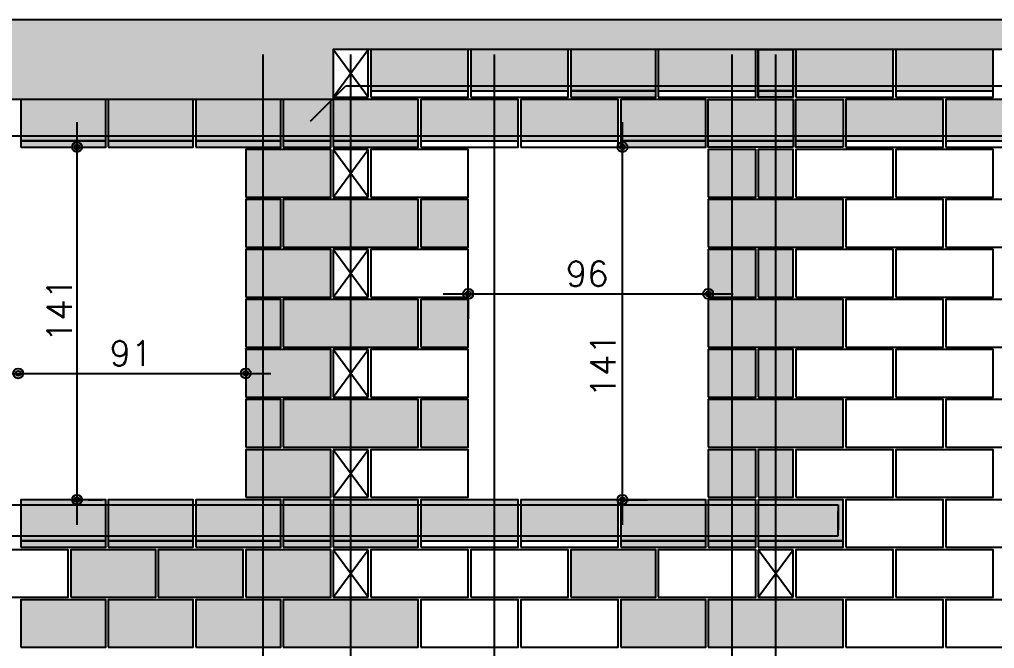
# Model space of a CAD drawing. Extents: x -1.9 to 86, y -1.5 to 61.
# Drawn here: x 38 to 45.8, y 16.47 to 21.5 of the extents above; entities that cross this region are included whole.
import ezdxf

# ---------------------------------------------------------------- set-up
doc = ezdxf.new("R2010")
doc.units = 0
doc.header["$MEASUREMENT"] = 0
doc.linetypes.add('ESTILO_TQS_0001', pattern=[0.45, 0.3, -0.15])
for name, color, linetype in [('33', 7, 'CONTINUOUS'), ('PENA_01', 1, 'CONTINUOUS'), ('PENA_02', 2, 'CONTINUOUS'), ('PENA_03', 3, 'CONTINUOUS'), ('PENA_05', 5, 'CONTINUOUS'), ('PENA_09', 254, 'CONTINUOUS'), ('PENA_11', 252, 'CONTINUOUS'), ('PENA_19', 240, 'CONTINUOUS'), ('PENA_21', 100, 'CONTINUOUS'), ('PENA_23', 50, 'CONTINUOUS'), ('PENA_28', 135, 'CONTINUOUS')]:
    doc.layers.add(name, color=color, linetype=linetype)
doc.styles.get("Standard").update_dxf_attribs({"font": 'ROMANS.SHX'})

msp = doc.modelspace()

# ---------------------------------------------------------------- linework, layer by layer
at = {"layer": '33', "linetype": 'Continuous'}
msp.add_lwpolyline([(44.185405, 20.925781), (44.185405, 20.875781), (43.905405, 20.875781), (43.905405, 20.925781), (44.185405, 20.925781)], dxfattribs=at)
for points in [[(44.185405, 20.925781), (44.185405, 20.875781), (43.905405, 20.875781)], [(44.185405, 20.925781), (43.905405, 20.875781), (43.905405, 20.925781)], [(44.185405, 20.925781), (43.905405, 20.925781), (44.185405, 20.925781)]]:
    msp.add_solid(points, dxfattribs=at)
at = {"layer": 'PENA_01', "linetype": 'Continuous'}
for p, q in [((40.805405, 20.925781), (41.585405, 20.925781)), ((41.605405, 20.925781), (42.385405, 20.925781)), ((42.405405, 20.925781), (43.085405, 20.925781)), ((43.105405, 20.925781), (43.885405, 20.925781)), ((44.205405, 20.925781), (44.985405, 20.925781)), ((45.005405, 20.925781), (45.785405, 20.925781)), ((38.455386, 17.455781), (38.455386, 20.675781)), ((42.818977, 17.455781), (42.818977, 20.675781)), ((38.005021, 20.525781), (38.685021, 20.525781)), ((38.705405, 20.525781), (39.385405, 20.525781)), ((39.405405, 20.525781), (40.085405, 20.525781)), ((40.105405, 20.525781), (40.485405, 20.525781)), ((40.505405, 20.525781), (41.185405, 20.525781)), ((41.205405, 20.525781), (41.985405, 20.525781)), ((42.005405, 20.525781), (42.785405, 20.525781)), ((42.805405, 20.525781), (43.485405, 20.525781)), ((44.185405, 20.525781), (43.505405, 20.525781)), ((44.585405, 20.525781), (44.205405, 20.525781)), ((44.605405, 20.525781), (45.385405, 20.525781)), ((45.405405, 20.525781), (46.185405, 20.525781)), ((38.545021, 20.475781), (38.655386, 20.475781)), ((42.790593, 20.475781), (43.018977, 20.475781)), ((41.385405, 19.302084), (43.705405, 19.302084)), ((41.585405, 19.265781), (41.585405, 19.102084)), ((43.505405, 19.265781), (43.505405, 19.102084)), ((39.805405, 18.865781), (39.805405, 18.866207)), ((37.785405, 18.666207), (40.005405, 18.666207)), ((38.545405, 17.655781), (38.655386, 17.655781)), ((42.805844, 17.655781), (43.018977, 17.655781)), ((38.005405, 17.325781), (38.685405, 17.325781)), ((38.705405, 17.325781), (39.385405, 17.325781)), ((39.405405, 17.325781), (40.085405, 17.325781)), ((40.105405, 17.325781), (40.485405, 17.325781)), ((40.505405, 17.325781), (41.185405, 17.325781)), ((41.205405, 17.325781), (41.985405, 17.325781)), ((42.005405, 17.325781), (42.785405, 17.325781)), ((42.805405, 17.325781), (43.485405, 17.325781)), ((43.505405, 17.325781), (43.885405, 17.325781)), ((43.905405, 17.325781), (44.585405, 17.325781))]:
    msp.add_line(p, q, dxfattribs=at)
at = {"layer": 'PENA_01', "linetype": 'ESTILO_TQS_0001'}
msp.add_line((43.905405, 20.925781), (44.185405, 20.925781), dxfattribs=at)
at = {"layer": 'PENA_02', "linetype": 'Continuous'}
for p, q in [((40.785405, 21.255781), (40.505405, 21.255781)), ((40.505405, 21.255781), (40.505405, 20.875781)), ((40.785405, 20.875781), (40.785405, 21.255781)), ((40.505405, 20.875781), (40.785405, 20.875781)), ((40.785405, 20.455781), (40.505405, 20.455781)), ((40.505405, 20.455781), (40.505405, 20.075781)), ((40.785405, 20.075781), (40.785405, 20.455781)), ((40.505405, 20.075781), (40.785405, 20.075781)), ((40.785405, 19.655781), (40.505405, 19.655781)), ((40.505405, 19.655781), (40.505405, 19.275781)), ((40.785405, 19.275781), (40.785405, 19.655781)), ((40.505405, 19.275781), (40.785405, 19.275781)), ((40.785405, 18.855781), (40.505405, 18.855781)), ((40.505405, 18.855781), (40.505405, 18.475781)), ((40.785405, 18.475781), (40.785405, 18.855781)), ((40.505405, 18.475781), (40.785405, 18.475781)), ((40.785405, 18.055781), (40.505405, 18.055781)), ((40.505405, 18.055781), (40.505405, 17.675781)), ((40.785405, 17.675781), (40.785405, 18.055781)), ((40.505405, 17.675781), (40.785405, 17.675781)), ((40.785405, 17.255781), (40.505405, 17.255781)), ((40.505405, 17.255781), (40.505405, 16.875781)), ((40.785405, 16.875781), (40.785405, 17.255781)), ((44.185405, 17.255781), (43.905405, 17.255781)), ((43.905405, 17.255781), (43.905405, 16.875781)), ((44.185405, 16.875781), (44.185405, 17.255781)), ((40.505405, 16.875781), (40.785405, 16.875781)), ((43.905405, 16.875781), (44.185405, 16.875781))]:
    msp.add_line(p, q, dxfattribs=at)
for points in [[(28.305405, 21.495781), (48.485405, 21.495781), (48.485405, 21.255781), (40.505405, 21.255781), (40.505405, 20.855781), (28.305405, 20.855781), (28.305405, 21.495781)], [(40.805405, 20.875781), (41.585405, 20.875781), (41.585405, 21.255781), (40.805405, 21.255781), (40.805405, 20.875781)], [(41.605405, 20.875781), (42.385405, 20.875781), (42.385405, 21.255781), (41.605405, 21.255781), (41.605405, 20.875781)], [(42.405405, 20.875781), (43.085405, 20.875781), (43.085405, 21.255781), (42.405405, 21.255781), (42.405405, 20.875781)], [(43.105405, 20.875781), (43.885405, 20.875781), (43.885405, 21.255781), (43.105405, 21.255781), (43.105405, 20.875781)], [(43.905405, 20.875781), (44.185405, 20.875781), (44.185405, 21.255781), (43.905405, 21.255781), (43.905405, 20.875781)], [(44.205405, 20.875781), (44.985405, 20.875781), (44.985405, 21.255781), (44.205405, 21.255781), (44.205405, 20.875781)], [(45.005405, 20.875781), (45.785405, 20.875781), (45.785405, 21.255781), (45.005405, 21.255781), (45.005405, 20.875781)], [(38.005021, 20.475781), (38.685021, 20.475781), (38.685021, 20.855781), (38.005021, 20.855781), (38.005021, 20.475781)], [(38.705405, 20.475781), (39.385405, 20.475781), (39.385405, 20.855781), (38.705405, 20.855781), (38.705405, 20.475781)], [(39.405405, 20.475781), (40.085405, 20.475781), (40.085405, 20.855781), (39.405405, 20.855781), (39.405405, 20.475781)], [(40.105405, 20.475781), (40.485405, 20.475781), (40.485405, 20.855781), (40.105405, 20.855781), (40.105405, 20.475781)], [(40.505405, 20.475781), (41.185405, 20.475781), (41.185405, 20.855781), (40.505405, 20.855781), (40.505405, 20.475781)], [(41.205405, 20.475781), (41.985405, 20.475781), (41.985405, 20.855781), (41.205405, 20.855781), (41.205405, 20.475781)], [(42.005405, 20.475781), (42.785405, 20.475781), (42.785405, 20.855781), (42.005405, 20.855781), (42.005405, 20.475781)], [(42.805405, 20.475781), (43.485405, 20.475781), (43.485405, 20.855781), (42.805405, 20.855781), (42.805405, 20.475781)], [(44.185405, 20.475781), (43.505405, 20.475781), (43.505405, 20.855781), (44.185405, 20.855781), (44.185405, 20.475781)], [(44.585405, 20.475781), (44.205405, 20.475781), (44.205405, 20.855781), (44.585405, 20.855781), (44.585405, 20.475781)], [(44.605405, 20.475781), (45.385405, 20.475781), (45.385405, 20.855781), (44.605405, 20.855781), (44.605405, 20.475781)], [(45.405405, 20.475781), (46.185405, 20.475781), (46.185405, 20.855781), (45.405405, 20.855781), (45.405405, 20.475781)], [(39.805405, 20.075781), (40.485405, 20.075781), (40.485405, 20.455781), (39.805405, 20.455781), (39.805405, 20.075781)], [(40.805405, 20.075781), (41.585405, 20.075781), (41.585405, 20.455781), (40.805405, 20.455781), (40.805405, 20.075781)], [(43.505405, 20.075781), (43.885405, 20.075781), (43.885405, 20.455781), (43.505405, 20.455781), (43.505405, 20.075781)], [(43.905405, 20.075781), (44.185405, 20.075781), (44.185405, 20.455781), (43.905405, 20.455781), (43.905405, 20.075781)], [(44.205405, 20.075781), (44.985405, 20.075781), (44.985405, 20.455781), (44.205405, 20.455781), (44.205405, 20.075781)], [(45.005405, 20.075781), (45.785405, 20.075781), (45.785405, 20.455781), (45.005405, 20.455781), (45.005405, 20.075781)], [(39.805405, 19.675781), (40.085405, 19.675781), (40.085405, 20.055781), (39.805405, 20.055781), (39.805405, 19.675781)], [(40.105405, 19.675781), (41.185405, 19.675781), (41.185405, 20.055781), (40.105405, 20.055781), (40.105405, 19.675781)], [(41.205405, 19.675781), (41.585405, 19.675781), (41.585405, 20.055781), (41.205405, 20.055781), (41.205405, 19.675781)], [(43.505405, 19.675781), (44.585405, 19.675781), (44.585405, 20.055781), (43.505405, 20.055781), (43.505405, 19.675781)], [(44.605405, 19.675781), (45.385405, 19.675781), (45.385405, 20.055781), (44.605405, 20.055781), (44.605405, 19.675781)], [(45.405405, 19.675781), (46.185405, 19.675781), (46.185405, 20.055781), (45.405405, 20.055781), (45.405405, 19.675781)], [(39.805405, 19.275781), (40.485405, 19.275781), (40.485405, 19.655781), (39.805405, 19.655781), (39.805405, 19.275781)], [(40.805405, 19.275781), (41.585405, 19.275781), (41.585405, 19.655781), (40.805405, 19.655781), (40.805405, 19.275781)], [(43.505405, 19.275781), (43.885405, 19.275781), (43.885405, 19.655781), (43.505405, 19.655781), (43.505405, 19.275781)], [(43.905405, 19.275781), (44.185405, 19.275781), (44.185405, 19.655781), (43.905405, 19.655781), (43.905405, 19.275781)], [(44.205405, 19.275781), (44.985405, 19.275781), (44.985405, 19.655781), (44.205405, 19.655781), (44.205405, 19.275781)], [(45.005405, 19.275781), (45.785405, 19.275781), (45.785405, 19.655781), (45.005405, 19.655781), (45.005405, 19.275781)], [(39.805405, 18.875781), (40.085405, 18.875781), (40.085405, 19.255781), (39.805405, 19.255781), (39.805405, 18.875781)], [(40.105405, 18.875781), (41.185405, 18.875781), (41.185405, 19.255781), (40.105405, 19.255781), (40.105405, 18.875781)], [(41.205405, 18.875781), (41.585405, 18.875781), (41.585405, 19.255781), (41.205405, 19.255781), (41.205405, 18.875781)], [(43.505405, 18.875781), (44.585405, 18.875781), (44.585405, 19.255781), (43.505405, 19.255781), (43.505405, 18.875781)], [(44.605405, 18.875781), (45.385405, 18.875781), (45.385405, 19.255781), (44.605405, 19.255781), (44.605405, 18.875781)], [(45.405405, 18.875781), (46.185405, 18.875781), (46.185405, 19.255781), (45.405405, 19.255781), (45.405405, 18.875781)], [(39.805405, 18.475781), (40.485405, 18.475781), (40.485405, 18.855781), (39.805405, 18.855781), (39.805405, 18.475781)], [(40.805405, 18.475781), (41.585405, 18.475781), (41.585405, 18.855781), (40.805405, 18.855781), (40.805405, 18.475781)], [(43.505405, 18.475781), (43.885405, 18.475781), (43.885405, 18.855781), (43.505405, 18.855781), (43.505405, 18.475781)], [(43.905405, 18.475781), (44.185405, 18.475781), (44.185405, 18.855781), (43.905405, 18.855781), (43.905405, 18.475781)], [(44.205405, 18.475781), (44.985405, 18.475781), (44.985405, 18.855781), (44.205405, 18.855781), (44.205405, 18.475781)], [(45.005405, 18.475781), (45.785405, 18.475781), (45.785405, 18.855781), (45.005405, 18.855781), (45.005405, 18.475781)], [(39.805405, 18.075781), (40.085405, 18.075781), (40.085405, 18.455781), (39.805405, 18.455781), (39.805405, 18.075781)], [(40.105405, 18.075781), (41.185405, 18.075781), (41.185405, 18.455781), (40.105405, 18.455781), (40.105405, 18.075781)], [(41.205405, 18.075781), (41.585405, 18.075781), (41.585405, 18.455781), (41.205405, 18.455781), (41.205405, 18.075781)], [(43.505405, 18.075781), (44.585405, 18.075781), (44.585405, 18.455781), (43.505405, 18.455781), (43.505405, 18.075781)], [(44.605405, 18.075781), (45.385405, 18.075781), (45.385405, 18.455781), (44.605405, 18.455781), (44.605405, 18.075781)], [(45.405405, 18.075781), (46.185405, 18.075781), (46.185405, 18.455781), (45.405405, 18.455781), (45.405405, 18.075781)], [(39.805405, 17.675781), (40.485405, 17.675781), (40.485405, 18.055781), (39.805405, 18.055781), (39.805405, 17.675781)], [(40.805405, 17.675781), (41.585405, 17.675781), (41.585405, 18.055781), (40.805405, 18.055781), (40.805405, 17.675781)], [(43.505405, 17.675781), (43.885405, 17.675781), (43.885405, 18.055781), (43.505405, 18.055781), (43.505405, 17.675781)], [(43.905405, 17.675781), (44.185405, 17.675781), (44.185405, 18.055781), (43.905405, 18.055781), (43.905405, 17.675781)], [(44.205405, 17.675781), (44.985405, 17.675781), (44.985405, 18.055781), (44.205405, 18.055781), (44.205405, 17.675781)], [(45.005405, 17.675781), (45.785405, 17.675781), (45.785405, 18.055781), (45.005405, 18.055781), (45.005405, 17.675781)], [(38.005405, 17.275781), (38.685405, 17.275781), (38.685405, 17.655781), (38.005405, 17.655781), (38.005405, 17.275781)], [(38.705405, 17.275781), (39.385405, 17.275781), (39.385405, 17.655781), (38.705405, 17.655781), (38.705405, 17.275781)], [(39.405405, 17.275781), (40.085405, 17.275781), (40.085405, 17.655781), (39.405405, 17.655781), (39.405405, 17.275781)], [(40.105405, 17.275781), (40.485405, 17.275781), (40.485405, 17.655781), (40.105405, 17.655781), (40.105405, 17.275781)], [(40.505405, 17.275781), (41.185405, 17.275781), (41.185405, 17.655781), (40.505405, 17.655781), (40.505405, 17.275781)], [(41.205405, 17.275781), (41.985405, 17.275781), (41.985405, 17.655781), (41.205405, 17.655781), (41.205405, 17.275781)], [(42.005405, 17.275781), (42.785405, 17.275781), (42.785405, 17.655781), (42.005405, 17.655781), (42.005405, 17.275781)], [(42.805405, 17.275781), (43.485405, 17.275781), (43.485405, 17.655781), (42.805405, 17.655781), (42.805405, 17.275781)], [(43.505405, 17.275781), (43.885405, 17.275781), (43.885405, 17.655781), (43.505405, 17.655781), (43.505405, 17.275781)], [(43.905405, 17.275781), (44.585405, 17.275781), (44.585405, 17.655781), (43.905405, 17.655781), (43.905405, 17.275781)], [(44.605405, 17.275781), (45.385405, 17.275781), (45.385405, 17.655781), (44.605405, 17.655781), (44.605405, 17.275781)], [(45.405405, 17.275781), (46.185405, 17.275781), (46.185405, 17.655781), (45.405405, 17.655781), (45.405405, 17.275781)], [(37.605405, 16.875781), (38.385405, 16.875781), (38.385405, 17.255781), (37.605405, 17.255781), (37.605405, 16.875781)], [(38.405405, 16.875781), (39.085405, 16.875781), (39.085405, 17.255781), (38.405405, 17.255781), (38.405405, 16.875781)], [(39.105405, 16.875781), (39.785405, 16.875781), (39.785405, 17.255781), (39.105405, 17.255781), (39.105405, 16.875781)], [(39.805405, 16.875781), (40.485405, 16.875781), (40.485405, 17.255781), (39.805405, 17.255781), (39.805405, 16.875781)], [(40.805405, 16.875781), (41.585405, 16.875781), (41.585405, 17.255781), (40.805405, 17.255781), (40.805405, 16.875781)], [(41.605405, 16.875781), (42.385405, 16.875781), (42.385405, 17.255781), (41.605405, 17.255781), (41.605405, 16.875781)], [(42.405405, 16.875781), (43.085405, 16.875781), (43.085405, 17.255781), (42.405405, 17.255781), (42.405405, 16.875781)], [(43.105405, 16.875781), (43.885405, 16.875781), (43.885405, 17.255781), (43.105405, 17.255781), (43.105405, 16.875781)], [(44.205405, 16.875781), (44.985405, 16.875781), (44.985405, 17.255781), (44.205405, 17.255781), (44.205405, 16.875781)], [(45.005405, 16.875781), (45.785405, 16.875781), (45.785405, 17.255781), (45.005405, 17.255781), (45.005405, 16.875781)], [(38.005405, 16.475781), (38.685405, 16.475781), (38.685405, 16.855781), (38.005405, 16.855781), (38.005405, 16.475781)], [(38.705405, 16.475781), (39.385405, 16.475781), (39.385405, 16.855781), (38.705405, 16.855781), (38.705405, 16.475781)], [(39.405405, 16.475781), (40.085405, 16.475781), (40.085405, 16.855781), (39.405405, 16.855781), (39.405405, 16.475781)], [(40.105405, 16.475781), (41.185405, 16.475781), (41.185405, 16.855781), (40.105405, 16.855781), (40.105405, 16.475781)], [(41.205405, 16.475781), (41.985405, 16.475781), (41.985405, 16.855781), (41.205405, 16.855781), (41.205405, 16.475781)], [(42.005405, 16.475781), (42.785405, 16.475781), (42.785405, 16.855781), (42.005405, 16.855781), (42.005405, 16.475781)], [(42.805405, 16.475781), (43.485405, 16.475781), (43.485405, 16.855781), (42.805405, 16.855781), (42.805405, 16.475781)], [(43.505405, 16.475781), (44.585405, 16.475781), (44.585405, 16.855781), (43.505405, 16.855781), (43.505405, 16.475781)], [(44.605405, 16.475781), (45.385405, 16.475781), (45.385405, 16.855781), (44.605405, 16.855781), (44.605405, 16.475781)], [(45.405405, 16.475781), (46.185405, 16.475781), (46.185405, 16.855781), (45.405405, 16.855781), (45.405405, 16.475781)]]:
    msp.add_lwpolyline(points, dxfattribs=at)
for centre, radius in [((38.455386, 20.475781), 0.04), ((42.818977, 20.475781), 0.04), ((38.455386, 20.475781), 0.02), ((42.818977, 20.475781), 0.02), ((41.585405, 19.302084), 0.04), ((41.585405, 19.302084), 0.02), ((43.505405, 19.302084), 0.04), ((43.505405, 19.302084), 0.02), ((37.985405, 18.666207), 0.04), ((37.985405, 18.666207), 0.02), ((39.805405, 18.666207), 0.04), ((39.805405, 18.666207), 0.02), ((38.455386, 17.655781), 0.04), ((38.455386, 17.655781), 0.02), ((42.818977, 17.655781), 0.04), ((42.818977, 17.655781), 0.02)]:
    msp.add_circle(centre, radius, dxfattribs=at)
at = {"layer": 'PENA_03', "linetype": 'Continuous'}
for p, q in [((40.505405, 20.875781), (40.785405, 21.255781)), ((40.785405, 20.875781), (40.505405, 21.255781)), ((38.345021, 20.475781), (38.345021, 20.475781)), ((40.505405, 20.075781), (40.785405, 20.455781)), ((40.785405, 20.075781), (40.505405, 20.455781)), ((42.590593, 20.475781), (42.590593, 20.475781)), ((40.505405, 19.275781), (40.785405, 19.655781)), ((40.785405, 19.275781), (40.505405, 19.655781)), ((41.585405, 19.465781), (41.585405, 19.465781)), ((43.505405, 19.465781), (43.505405, 19.465781)), ((40.505405, 18.475781), (40.785405, 18.855781)), ((40.785405, 18.475781), (40.505405, 18.855781)), ((39.805405, 18.665781), (39.805405, 18.665781)), ((40.505405, 17.675781), (40.785405, 18.055781)), ((40.785405, 17.675781), (40.505405, 18.055781)), ((38.345405, 17.655781), (38.345405, 17.655781)), ((42.605844, 17.655781), (42.605844, 17.655781)), ((40.505405, 16.875781), (40.785405, 17.255781)), ((40.785405, 16.875781), (40.505405, 17.255781)), ((43.905405, 16.875781), (44.185405, 17.255781)), ((44.185405, 16.875781), (43.905405, 17.255781))]:
    msp.add_line(p, q, dxfattribs=at)
at = {"layer": 'PENA_05', "linetype": 'Continuous'}
for p, q in [((39.945405, 14.255781), (39.945405, 21.215781)), ((40.645405, 14.255781), (40.645405, 21.215781)), ((41.795405, 14.255781), (41.795405, 21.215781)), ((43.695405, 14.255781), (43.695405, 21.215781)), ((44.045405, 14.255781), (44.045405, 21.215781)), ((40.322562, 20.682938), (40.605405, 20.965781)), ((40.605405, 20.965781), (48.385405, 20.965781)), ((28.405405, 20.565781), (48.385405, 20.565781)), ((37.245405, 17.615781), (44.545405, 17.615781)), ((44.545405, 17.615781), (44.545405, 17.415781)), ((44.545405, 17.365781), (44.545405, 17.565781)), ((37.245405, 17.365781), (44.545405, 17.365781))]:
    msp.add_line(p, q, dxfattribs=at)
at = {"layer": 'PENA_09', "linetype": 'Continuous'}
for points in [[(40.805405, 20.925781), (41.585405, 20.925781), (41.585405, 21.255781), (40.805405, 21.255781), (40.805405, 20.925781)], [(41.605405, 20.925781), (42.385405, 20.925781), (42.385405, 21.255781), (41.605405, 21.255781), (41.605405, 20.925781)], [(42.405405, 20.925781), (43.085405, 20.925781), (43.085405, 21.255781), (42.405405, 21.255781), (42.405405, 20.925781)], [(43.105405, 20.925781), (43.885405, 20.925781), (43.885405, 21.255781), (43.105405, 21.255781), (43.105405, 20.925781)], [(43.905405, 20.925781), (43.905405, 21.255781), (44.185405, 21.255781), (44.185405, 20.925781), (43.905405, 20.925781)], [(44.185405, 21.255781), (43.905405, 21.255781), (43.905405, 20.925781), (44.185405, 20.925781), (44.185405, 21.255781)], [(44.205405, 20.925781), (44.985405, 20.925781), (44.985405, 21.255781), (44.205405, 21.255781), (44.205405, 20.925781)], [(45.005405, 20.925781), (45.785405, 20.925781), (45.785405, 21.255781), (45.005405, 21.255781), (45.005405, 20.925781)], [(38.005021, 20.525781), (38.685021, 20.525781), (38.685021, 20.855781), (38.005021, 20.855781), (38.005021, 20.525781)], [(38.705405, 20.525781), (39.385405, 20.525781), (39.385405, 20.855781), (38.705405, 20.855781), (38.705405, 20.525781)], [(39.405405, 20.525781), (40.085405, 20.525781), (40.085405, 20.855781), (39.405405, 20.855781), (39.405405, 20.525781)], [(40.105405, 20.525781), (40.485405, 20.525781), (40.485405, 20.855781), (40.105405, 20.855781), (40.105405, 20.525781)], [(40.505405, 20.525781), (41.185405, 20.525781), (41.185405, 20.855781), (40.505405, 20.855781), (40.505405, 20.525781)], [(41.205405, 20.525781), (41.985405, 20.525781), (41.985405, 20.855781), (41.205405, 20.855781), (41.205405, 20.525781)], [(42.005405, 20.525781), (42.785405, 20.525781), (42.785405, 20.855781), (42.005405, 20.855781), (42.005405, 20.525781)], [(42.805405, 20.525781), (43.485405, 20.525781), (43.485405, 20.855781), (42.805405, 20.855781), (42.805405, 20.525781)], [(44.185405, 20.525781), (43.505405, 20.525781), (43.505405, 20.855781), (44.185405, 20.855781), (44.185405, 20.525781)], [(44.585405, 20.525781), (44.205405, 20.525781), (44.205405, 20.855781), (44.585405, 20.855781), (44.585405, 20.525781)], [(44.605405, 20.525781), (45.385405, 20.525781), (45.385405, 20.855781), (44.605405, 20.855781), (44.605405, 20.525781)], [(45.405405, 20.525781), (46.185405, 20.525781), (46.185405, 20.855781), (45.405405, 20.855781), (45.405405, 20.525781)], [(38.005405, 17.325781), (38.685405, 17.325781), (38.685405, 17.655781), (38.005405, 17.655781), (38.005405, 17.325781)], [(38.705405, 17.325781), (39.385405, 17.325781), (39.385405, 17.655781), (38.705405, 17.655781), (38.705405, 17.325781)], [(39.405405, 17.325781), (40.085405, 17.325781), (40.085405, 17.655781), (39.405405, 17.655781), (39.405405, 17.325781)], [(40.105405, 17.325781), (40.485405, 17.325781), (40.485405, 17.655781), (40.105405, 17.655781), (40.105405, 17.325781)], [(40.505405, 17.325781), (41.185405, 17.325781), (41.185405, 17.655781), (40.505405, 17.655781), (40.505405, 17.325781)], [(41.205405, 17.325781), (41.985405, 17.325781), (41.985405, 17.655781), (41.205405, 17.655781), (41.205405, 17.325781)], [(42.005405, 17.325781), (42.785405, 17.325781), (42.785405, 17.655781), (42.005405, 17.655781), (42.005405, 17.325781)], [(42.805405, 17.325781), (43.485405, 17.325781), (43.485405, 17.655781), (42.805405, 17.655781), (42.805405, 17.325781)], [(43.505405, 17.325781), (43.885405, 17.325781), (43.885405, 17.655781), (43.505405, 17.655781), (43.505405, 17.325781)], [(43.905405, 17.325781), (44.585405, 17.325781), (44.585405, 17.655781), (43.905405, 17.655781), (43.905405, 17.325781)]]:
    msp.add_lwpolyline(points, dxfattribs=at)
for points in [[(40.805405, 20.925781), (41.585405, 20.925781), (41.585405, 21.255781)], [(40.805405, 20.925781), (41.585405, 21.255781), (40.805405, 21.255781)], [(40.805405, 20.925781), (40.805405, 21.255781), (40.805405, 20.925781)], [(41.605405, 20.925781), (42.385405, 20.925781), (42.385405, 21.255781)], [(41.605405, 20.925781), (42.385405, 21.255781), (41.605405, 21.255781)], [(41.605405, 20.925781), (41.605405, 21.255781), (41.605405, 20.925781)], [(42.405405, 20.925781), (43.085405, 20.925781), (43.085405, 21.255781)], [(42.405405, 20.925781), (43.085405, 21.255781), (42.405405, 21.255781)], [(42.405405, 20.925781), (42.405405, 21.255781), (42.405405, 20.925781)], [(43.105405, 20.925781), (43.885405, 20.925781), (43.885405, 21.255781)], [(43.105405, 20.925781), (43.885405, 21.255781), (43.105405, 21.255781)], [(43.105405, 20.925781), (43.105405, 21.255781), (43.105405, 20.925781)], [(43.905405, 20.925781), (43.905405, 21.255781), (44.185405, 21.255781)], [(43.905405, 20.925781), (44.185405, 21.255781), (44.185405, 20.925781)], [(44.185405, 21.255781), (43.905405, 21.255781), (43.905405, 20.925781)], [(44.185405, 21.255781), (43.905405, 20.925781), (44.185405, 20.925781)], [(44.185405, 21.255781), (44.185405, 20.925781), (44.185405, 21.255781)], [(44.205405, 20.925781), (44.985405, 20.925781), (44.985405, 21.255781)], [(44.205405, 20.925781), (44.985405, 21.255781), (44.205405, 21.255781)], [(44.205405, 20.925781), (44.205405, 21.255781), (44.205405, 20.925781)], [(45.005405, 20.925781), (45.785405, 20.925781), (45.785405, 21.255781)], [(45.005405, 20.925781), (45.785405, 21.255781), (45.005405, 21.255781)], [(45.005405, 20.925781), (45.005405, 21.255781), (45.005405, 20.925781)], [(43.905405, 20.925781), (44.185405, 20.925781), (43.905405, 20.925781)], [(38.005021, 20.525781), (38.685021, 20.525781), (38.685021, 20.855781)], [(38.005021, 20.525781), (38.685021, 20.855781), (38.005021, 20.855781)], [(38.005021, 20.525781), (38.005021, 20.855781), (38.005021, 20.525781)], [(38.705405, 20.525781), (39.385405, 20.525781), (39.385405, 20.855781)], [(38.705405, 20.525781), (39.385405, 20.855781), (38.705405, 20.855781)], [(38.705405, 20.525781), (38.705405, 20.855781), (38.705405, 20.525781)], [(39.405405, 20.525781), (40.085405, 20.525781), (40.085405, 20.855781)], [(39.405405, 20.525781), (40.085405, 20.855781), (39.405405, 20.855781)], [(39.405405, 20.525781), (39.405405, 20.855781), (39.405405, 20.525781)], [(40.105405, 20.525781), (40.485405, 20.525781), (40.485405, 20.855781)], [(40.105405, 20.525781), (40.485405, 20.855781), (40.105405, 20.855781)], [(40.105405, 20.525781), (40.105405, 20.855781), (40.105405, 20.525781)], [(40.505405, 20.525781), (41.185405, 20.525781), (41.185405, 20.855781)], [(40.505405, 20.525781), (41.185405, 20.855781), (40.505405, 20.855781)], [(40.505405, 20.525781), (40.505405, 20.855781), (40.505405, 20.525781)], [(41.205405, 20.525781), (41.985405, 20.525781), (41.985405, 20.855781)], [(41.205405, 20.525781), (41.985405, 20.855781), (41.205405, 20.855781)], [(41.205405, 20.525781), (41.205405, 20.855781), (41.205405, 20.525781)], [(42.005405, 20.525781), (42.785405, 20.525781), (42.785405, 20.855781)], [(42.005405, 20.525781), (42.785405, 20.855781), (42.005405, 20.855781)], [(42.005405, 20.525781), (42.005405, 20.855781), (42.005405, 20.525781)], [(42.805405, 20.525781), (43.485405, 20.525781), (43.485405, 20.855781)], [(42.805405, 20.525781), (43.485405, 20.855781), (42.805405, 20.855781)], [(42.805405, 20.525781), (42.805405, 20.855781), (42.805405, 20.525781)], [(44.185405, 20.525781), (43.505405, 20.525781), (43.505405, 20.855781)], [(44.185405, 20.525781), (43.505405, 20.855781), (44.185405, 20.855781)], [(44.185405, 20.525781), (44.185405, 20.855781), (44.185405, 20.525781)], [(44.585405, 20.525781), (44.205405, 20.525781), (44.205405, 20.855781)], [(44.585405, 20.525781), (44.205405, 20.855781), (44.585405, 20.855781)], [(44.585405, 20.525781), (44.585405, 20.855781), (44.585405, 20.525781)], [(44.605405, 20.525781), (45.385405, 20.525781), (45.385405, 20.855781)], [(44.605405, 20.525781), (45.385405, 20.855781), (44.605405, 20.855781)], [(44.605405, 20.525781), (44.605405, 20.855781), (44.605405, 20.525781)], [(45.405405, 20.525781), (46.185405, 20.525781), (46.185405, 20.855781)], [(45.405405, 20.525781), (46.185405, 20.855781), (45.405405, 20.855781)], [(45.405405, 20.525781), (45.405405, 20.855781), (45.405405, 20.525781)], [(38.005405, 17.325781), (38.685405, 17.325781), (38.685405, 17.655781)], [(38.005405, 17.325781), (38.685405, 17.655781), (38.005405, 17.655781)], [(38.005405, 17.325781), (38.005405, 17.655781), (38.005405, 17.325781)], [(38.705405, 17.325781), (39.385405, 17.325781), (39.385405, 17.655781)], [(38.705405, 17.325781), (39.385405, 17.655781), (38.705405, 17.655781)], [(38.705405, 17.325781), (38.705405, 17.655781), (38.705405, 17.325781)], [(39.405405, 17.325781), (40.085405, 17.325781), (40.085405, 17.655781)], [(39.405405, 17.325781), (40.085405, 17.655781), (39.405405, 17.655781)], [(39.405405, 17.325781), (39.405405, 17.655781), (39.405405, 17.325781)], [(40.105405, 17.325781), (40.485405, 17.325781), (40.485405, 17.655781)], [(40.105405, 17.325781), (40.485405, 17.655781), (40.105405, 17.655781)], [(40.105405, 17.325781), (40.105405, 17.655781), (40.105405, 17.325781)], [(40.505405, 17.325781), (41.185405, 17.325781), (41.185405, 17.655781)], [(40.505405, 17.325781), (41.185405, 17.655781), (40.505405, 17.655781)], [(40.505405, 17.325781), (40.505405, 17.655781), (40.505405, 17.325781)], [(41.205405, 17.325781), (41.985405, 17.325781), (41.985405, 17.655781)], [(41.205405, 17.325781), (41.985405, 17.655781), (41.205405, 17.655781)], [(41.205405, 17.325781), (41.205405, 17.655781), (41.205405, 17.325781)], [(42.005405, 17.325781), (42.785405, 17.325781), (42.785405, 17.655781)], [(42.005405, 17.325781), (42.785405, 17.655781), (42.005405, 17.655781)], [(42.005405, 17.325781), (42.005405, 17.655781), (42.005405, 17.325781)], [(42.805405, 17.325781), (43.485405, 17.325781), (43.485405, 17.655781)], [(42.805405, 17.325781), (43.485405, 17.655781), (42.805405, 17.655781)], [(42.805405, 17.325781), (42.805405, 17.655781), (42.805405, 17.325781)], [(43.505405, 17.325781), (43.885405, 17.325781), (43.885405, 17.655781)], [(43.505405, 17.325781), (43.885405, 17.655781), (43.505405, 17.655781)], [(43.505405, 17.325781), (43.505405, 17.655781), (43.505405, 17.325781)], [(43.905405, 17.325781), (44.585405, 17.325781), (44.585405, 17.655781)], [(43.905405, 17.325781), (44.585405, 17.655781), (43.905405, 17.655781)], [(43.905405, 17.325781), (43.905405, 17.655781), (43.905405, 17.325781)]]:
    msp.add_solid(points, dxfattribs=at)
at = {"layer": 'PENA_11', "linetype": 'Continuous'}
for points in [[(28.305405, 21.495781), (48.485405, 21.495781), (48.485405, 21.255781)], [(28.305405, 21.495781), (48.485405, 21.255781), (40.505405, 21.255781)], [(28.305405, 21.495781), (40.505405, 21.255781), (40.505405, 20.855781)], [(28.305405, 21.495781), (40.505405, 20.855781), (28.305405, 20.855781)]]:
    msp.add_solid(points, dxfattribs=at)
at = {"layer": 'PENA_19', "linetype": 'Continuous'}
for points in [[(40.105405, 19.675781), (41.185405, 19.675781), (41.185405, 20.055781), (40.105405, 20.055781), (40.105405, 19.675781)], [(43.505405, 19.675781), (44.585405, 19.675781), (44.585405, 20.055781), (43.505405, 20.055781), (43.505405, 19.675781)], [(40.105405, 18.875781), (41.185405, 18.875781), (41.185405, 19.255781), (40.105405, 19.255781), (40.105405, 18.875781)], [(43.505405, 18.875781), (44.585405, 18.875781), (44.585405, 19.255781), (43.505405, 19.255781), (43.505405, 18.875781)], [(40.105405, 18.075781), (41.185405, 18.075781), (41.185405, 18.455781), (40.105405, 18.455781), (40.105405, 18.075781)], [(43.505405, 18.075781), (44.585405, 18.075781), (44.585405, 18.455781), (43.505405, 18.455781), (43.505405, 18.075781)], [(40.105405, 16.475781), (41.185405, 16.475781), (41.185405, 16.855781), (40.105405, 16.855781), (40.105405, 16.475781)], [(43.505405, 16.475781), (44.585405, 16.475781), (44.585405, 16.855781), (43.505405, 16.855781), (43.505405, 16.475781)]]:
    msp.add_lwpolyline(points, dxfattribs=at)
for points in [[(40.105405, 19.675781), (41.185405, 19.675781), (41.185405, 20.055781)], [(40.105405, 19.675781), (41.185405, 20.055781), (40.105405, 20.055781)], [(40.105405, 19.675781), (40.105405, 20.055781), (40.105405, 19.675781)], [(43.505405, 19.675781), (44.585405, 19.675781), (44.585405, 20.055781)], [(43.505405, 19.675781), (44.585405, 20.055781), (43.505405, 20.055781)], [(43.505405, 19.675781), (43.505405, 20.055781), (43.505405, 19.675781)], [(40.105405, 18.875781), (41.185405, 18.875781), (41.185405, 19.255781)], [(40.105405, 18.875781), (41.185405, 19.255781), (40.105405, 19.255781)], [(40.105405, 18.875781), (40.105405, 19.255781), (40.105405, 18.875781)], [(43.505405, 18.875781), (44.585405, 18.875781), (44.585405, 19.255781)], [(43.505405, 18.875781), (44.585405, 19.255781), (43.505405, 19.255781)], [(43.505405, 18.875781), (43.505405, 19.255781), (43.505405, 18.875781)], [(40.105405, 18.075781), (41.185405, 18.075781), (41.185405, 18.455781)], [(40.105405, 18.075781), (41.185405, 18.455781), (40.105405, 18.455781)], [(40.105405, 18.075781), (40.105405, 18.455781), (40.105405, 18.075781)], [(43.505405, 18.075781), (44.585405, 18.075781), (44.585405, 18.455781)], [(43.505405, 18.075781), (44.585405, 18.455781), (43.505405, 18.455781)], [(43.505405, 18.075781), (43.505405, 18.455781), (43.505405, 18.075781)], [(40.105405, 16.475781), (41.185405, 16.475781), (41.185405, 16.855781)], [(40.105405, 16.475781), (41.185405, 16.855781), (40.105405, 16.855781)], [(40.105405, 16.475781), (40.105405, 16.855781), (40.105405, 16.475781)], [(43.505405, 16.475781), (44.585405, 16.475781), (44.585405, 16.855781)], [(43.505405, 16.475781), (44.585405, 16.855781), (43.505405, 16.855781)], [(43.505405, 16.475781), (43.505405, 16.855781), (43.505405, 16.475781)]]:
    msp.add_solid(points, dxfattribs=at)
at = {"layer": 'PENA_21', "linetype": 'Continuous'}
for points in [[(42.405405, 20.875781), (43.085405, 20.875781), (43.085405, 20.925781), (42.405405, 20.925781), (42.405405, 20.875781)], [(38.005021, 20.475781), (38.685021, 20.475781), (38.685021, 20.525781), (38.005021, 20.525781), (38.005021, 20.475781)], [(38.705405, 20.475781), (39.385405, 20.475781), (39.385405, 20.525781), (38.705405, 20.525781), (38.705405, 20.475781)], [(39.405405, 20.475781), (40.085405, 20.475781), (40.085405, 20.525781), (39.405405, 20.525781), (39.405405, 20.475781)], [(40.505405, 20.475781), (41.185405, 20.475781), (41.185405, 20.525781), (40.505405, 20.525781), (40.505405, 20.475781)], [(42.805405, 20.475781), (43.485405, 20.475781), (43.485405, 20.525781), (42.805405, 20.525781), (42.805405, 20.475781)], [(44.185405, 20.475781), (43.505405, 20.475781), (43.505405, 20.525781), (44.185405, 20.525781), (44.185405, 20.475781)], [(39.805405, 20.075781), (40.485405, 20.075781), (40.485405, 20.455781), (39.805405, 20.455781), (39.805405, 20.075781)], [(39.805405, 19.275781), (40.485405, 19.275781), (40.485405, 19.655781), (39.805405, 19.655781), (39.805405, 19.275781)], [(39.805405, 18.475781), (40.485405, 18.475781), (40.485405, 18.855781), (39.805405, 18.855781), (39.805405, 18.475781)], [(39.805405, 17.675781), (40.485405, 17.675781), (40.485405, 18.055781), (39.805405, 18.055781), (39.805405, 17.675781)], [(38.005405, 17.275781), (38.685405, 17.275781), (38.685405, 17.325781), (38.005405, 17.325781), (38.005405, 17.275781)], [(38.705405, 17.275781), (39.385405, 17.275781), (39.385405, 17.325781), (38.705405, 17.325781), (38.705405, 17.275781)], [(39.405405, 17.275781), (40.085405, 17.275781), (40.085405, 17.325781), (39.405405, 17.325781), (39.405405, 17.275781)], [(40.505405, 17.275781), (41.185405, 17.275781), (41.185405, 17.325781), (40.505405, 17.325781), (40.505405, 17.275781)], [(42.805405, 17.275781), (43.485405, 17.275781), (43.485405, 17.325781), (42.805405, 17.325781), (42.805405, 17.275781)], [(43.905405, 17.275781), (44.585405, 17.275781), (44.585405, 17.325781), (43.905405, 17.325781), (43.905405, 17.275781)], [(38.405405, 16.875781), (39.085405, 16.875781), (39.085405, 17.255781), (38.405405, 17.255781), (38.405405, 16.875781)], [(39.105405, 16.875781), (39.785405, 16.875781), (39.785405, 17.255781), (39.105405, 17.255781), (39.105405, 16.875781)], [(39.805405, 16.875781), (40.485405, 16.875781), (40.485405, 17.255781), (39.805405, 17.255781), (39.805405, 16.875781)], [(42.405405, 16.875781), (43.085405, 16.875781), (43.085405, 17.255781), (42.405405, 17.255781), (42.405405, 16.875781)], [(38.005405, 16.475781), (38.685405, 16.475781), (38.685405, 16.855781), (38.005405, 16.855781), (38.005405, 16.475781)], [(38.705405, 16.475781), (39.385405, 16.475781), (39.385405, 16.855781), (38.705405, 16.855781), (38.705405, 16.475781)], [(39.405405, 16.475781), (40.085405, 16.475781), (40.085405, 16.855781), (39.405405, 16.855781), (39.405405, 16.475781)], [(42.805405, 16.475781), (43.485405, 16.475781), (43.485405, 16.855781), (42.805405, 16.855781), (42.805405, 16.475781)]]:
    msp.add_lwpolyline(points, dxfattribs=at)
for points in [[(42.405405, 20.875781), (43.085405, 20.875781), (43.085405, 20.925781)], [(42.405405, 20.875781), (43.085405, 20.925781), (42.405405, 20.925781)], [(42.405405, 20.875781), (42.405405, 20.925781), (42.405405, 20.875781)], [(38.005021, 20.475781), (38.685021, 20.475781), (38.685021, 20.525781)], [(38.005021, 20.475781), (38.685021, 20.525781), (38.005021, 20.525781)], [(38.005021, 20.475781), (38.005021, 20.525781), (38.005021, 20.475781)], [(38.705405, 20.475781), (39.385405, 20.475781), (39.385405, 20.525781)], [(38.705405, 20.475781), (39.385405, 20.525781), (38.705405, 20.525781)], [(38.705405, 20.475781), (38.705405, 20.525781), (38.705405, 20.475781)], [(39.405405, 20.475781), (40.085405, 20.475781), (40.085405, 20.525781)], [(39.405405, 20.475781), (40.085405, 20.525781), (39.405405, 20.525781)], [(39.405405, 20.475781), (39.405405, 20.525781), (39.405405, 20.475781)], [(40.505405, 20.475781), (41.185405, 20.475781), (41.185405, 20.525781)], [(40.505405, 20.475781), (41.185405, 20.525781), (40.505405, 20.525781)], [(40.505405, 20.475781), (40.505405, 20.525781), (40.505405, 20.475781)], [(42.805405, 20.475781), (43.485405, 20.475781), (43.485405, 20.525781)], [(42.805405, 20.475781), (43.485405, 20.525781), (42.805405, 20.525781)], [(42.805405, 20.475781), (42.805405, 20.525781), (42.805405, 20.475781)], [(44.185405, 20.475781), (43.505405, 20.475781), (43.505405, 20.525781)], [(44.185405, 20.475781), (43.505405, 20.525781), (44.185405, 20.525781)], [(44.185405, 20.475781), (44.185405, 20.525781), (44.185405, 20.475781)], [(39.805405, 20.075781), (40.485405, 20.075781), (40.485405, 20.455781)], [(39.805405, 20.075781), (40.485405, 20.455781), (39.805405, 20.455781)], [(39.805405, 20.075781), (39.805405, 20.455781), (39.805405, 20.075781)], [(39.805405, 19.275781), (40.485405, 19.275781), (40.485405, 19.655781)], [(39.805405, 19.275781), (40.485405, 19.655781), (39.805405, 19.655781)], [(39.805405, 19.275781), (39.805405, 19.655781), (39.805405, 19.275781)], [(39.805405, 18.475781), (40.485405, 18.475781), (40.485405, 18.855781)], [(39.805405, 18.475781), (40.485405, 18.855781), (39.805405, 18.855781)], [(39.805405, 18.475781), (39.805405, 18.855781), (39.805405, 18.475781)], [(39.805405, 17.675781), (40.485405, 17.675781), (40.485405, 18.055781)], [(39.805405, 17.675781), (40.485405, 18.055781), (39.805405, 18.055781)], [(39.805405, 17.675781), (39.805405, 18.055781), (39.805405, 17.675781)], [(38.005405, 17.275781), (38.685405, 17.275781), (38.685405, 17.325781)], [(38.005405, 17.275781), (38.685405, 17.325781), (38.005405, 17.325781)], [(38.005405, 17.275781), (38.005405, 17.325781), (38.005405, 17.275781)], [(38.705405, 17.275781), (39.385405, 17.275781), (39.385405, 17.325781)], [(38.705405, 17.275781), (39.385405, 17.325781), (38.705405, 17.325781)], [(38.705405, 17.275781), (38.705405, 17.325781), (38.705405, 17.275781)], [(39.405405, 17.275781), (40.085405, 17.275781), (40.085405, 17.325781)], [(39.405405, 17.275781), (40.085405, 17.325781), (39.405405, 17.325781)], [(39.405405, 17.275781), (39.405405, 17.325781), (39.405405, 17.275781)], [(40.505405, 17.275781), (41.185405, 17.275781), (41.185405, 17.325781)], [(40.505405, 17.275781), (41.185405, 17.325781), (40.505405, 17.325781)], [(40.505405, 17.275781), (40.505405, 17.325781), (40.505405, 17.275781)], [(42.805405, 17.275781), (43.485405, 17.275781), (43.485405, 17.325781)], [(42.805405, 17.275781), (43.485405, 17.325781), (42.805405, 17.325781)], [(42.805405, 17.275781), (42.805405, 17.325781), (42.805405, 17.275781)], [(43.905405, 17.275781), (44.585405, 17.275781), (44.585405, 17.325781)], [(43.905405, 17.275781), (44.585405, 17.325781), (43.905405, 17.325781)], [(43.905405, 17.275781), (43.905405, 17.325781), (43.905405, 17.275781)], [(38.405405, 16.875781), (39.085405, 16.875781), (39.085405, 17.255781)], [(38.405405, 16.875781), (39.085405, 17.255781), (38.405405, 17.255781)], [(38.405405, 16.875781), (38.405405, 17.255781), (38.405405, 16.875781)], [(39.105405, 16.875781), (39.785405, 16.875781), (39.785405, 17.255781)], [(39.105405, 16.875781), (39.785405, 17.255781), (39.105405, 17.255781)], [(39.105405, 16.875781), (39.105405, 17.255781), (39.105405, 16.875781)], [(39.805405, 16.875781), (40.485405, 16.875781), (40.485405, 17.255781)], [(39.805405, 16.875781), (40.485405, 17.255781), (39.805405, 17.255781)], [(39.805405, 16.875781), (39.805405, 17.255781), (39.805405, 16.875781)], [(42.405405, 16.875781), (43.085405, 16.875781), (43.085405, 17.255781)], [(42.405405, 16.875781), (43.085405, 17.255781), (42.405405, 17.255781)], [(42.405405, 16.875781), (42.405405, 17.255781), (42.405405, 16.875781)], [(38.005405, 16.475781), (38.685405, 16.475781), (38.685405, 16.855781)], [(38.005405, 16.475781), (38.685405, 16.855781), (38.005405, 16.855781)], [(38.005405, 16.475781), (38.005405, 16.855781), (38.005405, 16.475781)], [(38.705405, 16.475781), (39.385405, 16.475781), (39.385405, 16.855781)], [(38.705405, 16.475781), (39.385405, 16.855781), (38.705405, 16.855781)], [(38.705405, 16.475781), (38.705405, 16.855781), (38.705405, 16.475781)], [(39.405405, 16.475781), (40.085405, 16.475781), (40.085405, 16.855781)], [(39.405405, 16.475781), (40.085405, 16.855781), (39.405405, 16.855781)], [(39.405405, 16.475781), (39.405405, 16.855781), (39.405405, 16.475781)], [(42.805405, 16.475781), (43.485405, 16.475781), (43.485405, 16.855781)], [(42.805405, 16.475781), (43.485405, 16.855781), (42.805405, 16.855781)], [(42.805405, 16.475781), (42.805405, 16.855781), (42.805405, 16.475781)]]:
    msp.add_solid(points, dxfattribs=at)
at = {"layer": 'PENA_23', "linetype": 'Continuous'}
for points in [[(40.105405, 20.475781), (40.485405, 20.475781), (40.485405, 20.525781), (40.105405, 20.525781), (40.105405, 20.475781)], [(44.585405, 20.475781), (44.205405, 20.475781), (44.205405, 20.525781), (44.585405, 20.525781), (44.585405, 20.475781)], [(43.505405, 20.075781), (43.885405, 20.075781), (43.885405, 20.455781), (43.505405, 20.455781), (43.505405, 20.075781)], [(41.205405, 19.675781), (41.585405, 19.675781), (41.585405, 20.055781), (41.205405, 20.055781), (41.205405, 19.675781)], [(43.505405, 19.275781), (43.885405, 19.275781), (43.885405, 19.655781), (43.505405, 19.655781), (43.505405, 19.275781)], [(41.205405, 18.875781), (41.585405, 18.875781), (41.585405, 19.255781), (41.205405, 19.255781), (41.205405, 18.875781)], [(43.505405, 18.475781), (43.885405, 18.475781), (43.885405, 18.855781), (43.505405, 18.855781), (43.505405, 18.475781)], [(41.205405, 18.075781), (41.585405, 18.075781), (41.585405, 18.455781), (41.205405, 18.455781), (41.205405, 18.075781)], [(43.505405, 17.675781), (43.885405, 17.675781), (43.885405, 18.055781), (43.505405, 18.055781), (43.505405, 17.675781)], [(40.105405, 17.275781), (40.485405, 17.275781), (40.485405, 17.325781), (40.105405, 17.325781), (40.105405, 17.275781)], [(43.505405, 17.275781), (43.885405, 17.275781), (43.885405, 17.325781), (43.505405, 17.325781), (43.505405, 17.275781)]]:
    msp.add_lwpolyline(points, dxfattribs=at)
for points in [[(40.105405, 20.475781), (40.485405, 20.475781), (40.485405, 20.525781)], [(40.105405, 20.475781), (40.485405, 20.525781), (40.105405, 20.525781)], [(40.105405, 20.475781), (40.105405, 20.525781), (40.105405, 20.475781)], [(44.585405, 20.475781), (44.205405, 20.475781), (44.205405, 20.525781)], [(44.585405, 20.475781), (44.205405, 20.525781), (44.585405, 20.525781)], [(44.585405, 20.475781), (44.585405, 20.525781), (44.585405, 20.475781)], [(43.505405, 20.075781), (43.885405, 20.075781), (43.885405, 20.455781)], [(43.505405, 20.075781), (43.885405, 20.455781), (43.505405, 20.455781)], [(43.505405, 20.075781), (43.505405, 20.455781), (43.505405, 20.075781)], [(41.205405, 19.675781), (41.585405, 19.675781), (41.585405, 20.055781)], [(41.205405, 19.675781), (41.585405, 20.055781), (41.205405, 20.055781)], [(41.205405, 19.675781), (41.205405, 20.055781), (41.205405, 19.675781)], [(43.505405, 19.275781), (43.885405, 19.275781), (43.885405, 19.655781)], [(43.505405, 19.275781), (43.885405, 19.655781), (43.505405, 19.655781)], [(43.505405, 19.275781), (43.505405, 19.655781), (43.505405, 19.275781)], [(41.205405, 18.875781), (41.585405, 18.875781), (41.585405, 19.255781)], [(41.205405, 18.875781), (41.585405, 19.255781), (41.205405, 19.255781)], [(41.205405, 18.875781), (41.205405, 19.255781), (41.205405, 18.875781)], [(43.505405, 18.475781), (43.885405, 18.475781), (43.885405, 18.855781)], [(43.505405, 18.475781), (43.885405, 18.855781), (43.505405, 18.855781)], [(43.505405, 18.475781), (43.505405, 18.855781), (43.505405, 18.475781)], [(41.205405, 18.075781), (41.585405, 18.075781), (41.585405, 18.455781)], [(41.205405, 18.075781), (41.585405, 18.455781), (41.205405, 18.455781)], [(41.205405, 18.075781), (41.205405, 18.455781), (41.205405, 18.075781)], [(43.505405, 17.675781), (43.885405, 17.675781), (43.885405, 18.055781)], [(43.505405, 17.675781), (43.885405, 18.055781), (43.505405, 18.055781)], [(43.505405, 17.675781), (43.505405, 18.055781), (43.505405, 17.675781)], [(40.105405, 17.275781), (40.485405, 17.275781), (40.485405, 17.325781)], [(40.105405, 17.275781), (40.485405, 17.325781), (40.105405, 17.325781)], [(40.105405, 17.275781), (40.105405, 17.325781), (40.105405, 17.275781)], [(43.505405, 17.275781), (43.885405, 17.275781), (43.885405, 17.325781)], [(43.505405, 17.275781), (43.885405, 17.325781), (43.505405, 17.325781)], [(43.505405, 17.275781), (43.505405, 17.325781), (43.505405, 17.275781)]]:
    msp.add_solid(points, dxfattribs=at)
at = {"layer": 'PENA_28', "linetype": 'Continuous'}
for points in [[(44.185405, 20.875781), (43.905405, 20.875781), (43.905405, 20.925781), (44.185405, 20.925781), (44.185405, 20.875781)], [(43.905405, 20.075781), (44.185405, 20.075781), (44.185405, 20.455781), (43.905405, 20.455781), (43.905405, 20.075781)], [(39.805405, 19.675781), (40.085405, 19.675781), (40.085405, 20.055781), (39.805405, 20.055781), (39.805405, 19.675781)], [(43.905405, 19.275781), (44.185405, 19.275781), (44.185405, 19.655781), (43.905405, 19.655781), (43.905405, 19.275781)], [(39.805405, 18.875781), (40.085405, 18.875781), (40.085405, 19.255781), (39.805405, 19.255781), (39.805405, 18.875781)], [(43.905405, 18.475781), (44.185405, 18.475781), (44.185405, 18.855781), (43.905405, 18.855781), (43.905405, 18.475781)], [(39.805405, 18.075781), (40.085405, 18.075781), (40.085405, 18.455781), (39.805405, 18.455781), (39.805405, 18.075781)], [(43.905405, 17.675781), (44.185405, 17.675781), (44.185405, 18.055781), (43.905405, 18.055781), (43.905405, 17.675781)]]:
    msp.add_lwpolyline(points, dxfattribs=at)
for points in [[(44.185405, 20.875781), (43.905405, 20.875781), (43.905405, 20.925781)], [(44.185405, 20.875781), (43.905405, 20.925781), (44.185405, 20.925781)], [(44.185405, 20.875781), (44.185405, 20.925781), (44.185405, 20.875781)], [(43.905405, 20.075781), (44.185405, 20.075781), (44.185405, 20.455781)], [(43.905405, 20.075781), (44.185405, 20.455781), (43.905405, 20.455781)], [(43.905405, 20.075781), (43.905405, 20.455781), (43.905405, 20.075781)], [(39.805405, 19.675781), (40.085405, 19.675781), (40.085405, 20.055781)], [(39.805405, 19.675781), (40.085405, 20.055781), (39.805405, 20.055781)], [(39.805405, 19.675781), (39.805405, 20.055781), (39.805405, 19.675781)], [(43.905405, 19.275781), (44.185405, 19.275781), (44.185405, 19.655781)], [(43.905405, 19.275781), (44.185405, 19.655781), (43.905405, 19.655781)], [(43.905405, 19.275781), (43.905405, 19.655781), (43.905405, 19.275781)], [(39.805405, 18.875781), (40.085405, 18.875781), (40.085405, 19.255781)], [(39.805405, 18.875781), (40.085405, 19.255781), (39.805405, 19.255781)], [(39.805405, 18.875781), (39.805405, 19.255781), (39.805405, 18.875781)], [(43.905405, 18.475781), (44.185405, 18.475781), (44.185405, 18.855781)], [(43.905405, 18.475781), (44.185405, 18.855781), (43.905405, 18.855781)], [(43.905405, 18.475781), (43.905405, 18.855781), (43.905405, 18.475781)], [(39.805405, 18.075781), (40.085405, 18.075781), (40.085405, 18.455781)], [(39.805405, 18.075781), (40.085405, 18.455781), (39.805405, 18.455781)], [(39.805405, 18.075781), (39.805405, 18.455781), (39.805405, 18.075781)], [(43.905405, 17.675781), (44.185405, 17.675781), (44.185405, 18.055781)], [(43.905405, 17.675781), (44.185405, 18.055781), (43.905405, 18.055781)], [(43.905405, 17.675781), (43.905405, 18.055781), (43.905405, 17.675781)]]:
    msp.add_solid(points, dxfattribs=at)

# ---------------------------------------------------------------- texts
at = {"layer": 'PENA_03', "linetype": 'Continuous'}
for s, p in [('96', (42.365405, 19.362084)), ('91', (38.715405, 18.726207))]:
    msp.add_text(s, height=0.2, dxfattribs=at).set_placement(p)
for p in [(38.414288, 18.914628), (42.764501, 18.473207)]:
    msp.add_text('141', height=0.2, rotation=90, dxfattribs=at).set_placement(p)

doc.saveas('drawing.dxf')
